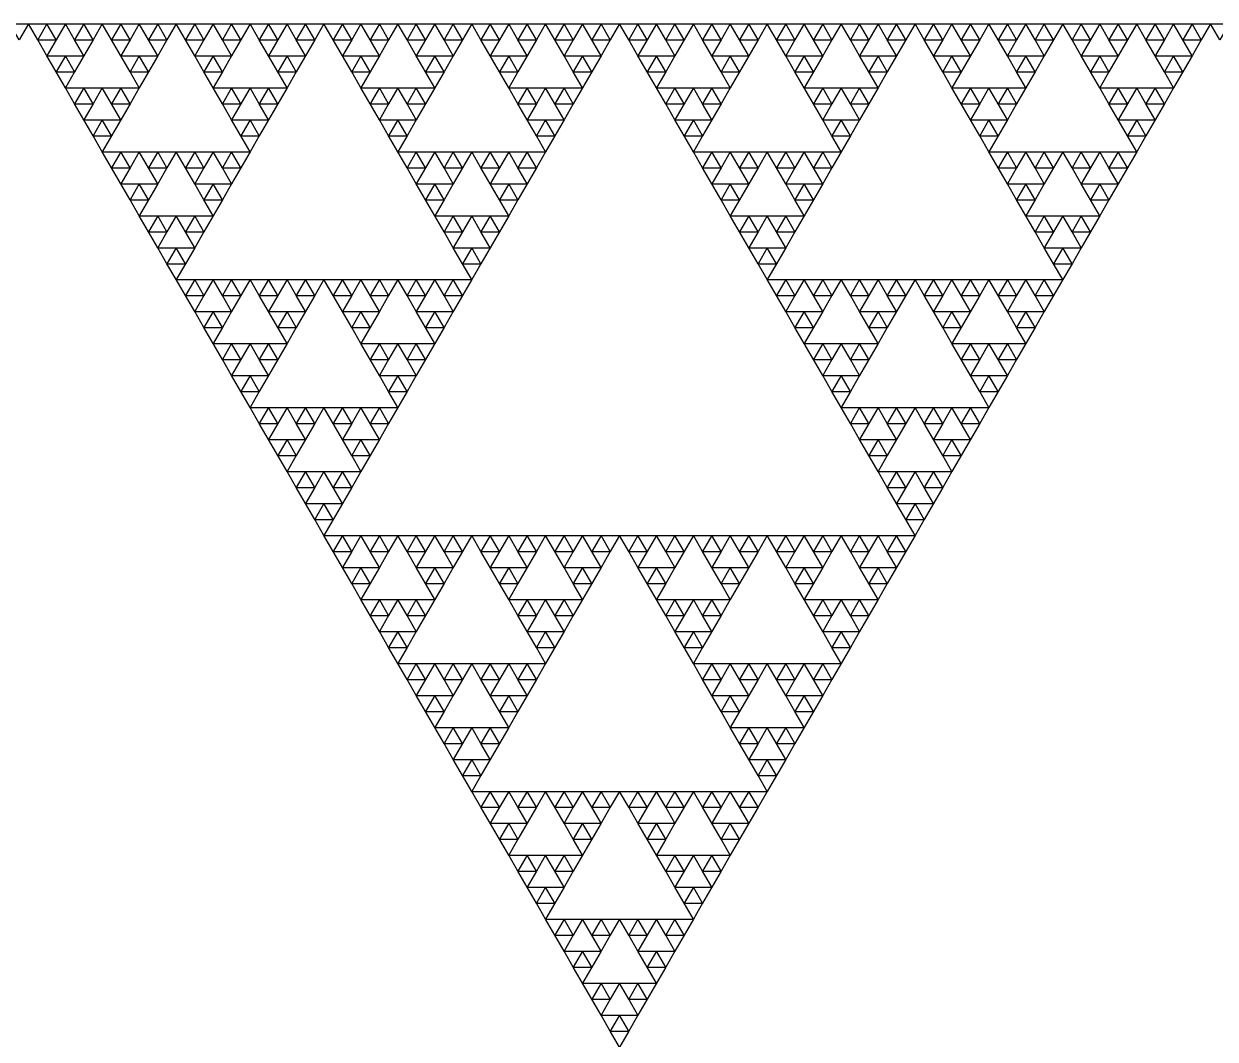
# Model space of a CAD drawing. Extents: x 0 to 1120, y 627 to 1597.
# Drawn here: x 559.5 to 699.2, y 994.3 to 1113.5 of the extents above; entities that cross this region are included whole.
import ezdxf

# ---------------------------------------------------------------- set-up
doc = ezdxf.new("R2010")
doc.units = 0
doc.layers.get('0').update_dxf_attribs({"linetype": 'CONTINUOUS'})

msp = doc.modelspace()

# ---------------------------------------------------------------- linework, layer by layer
at = {"color": 3}
for points in [[(557.833, 1113.526), (560, 1113.526), (558.916, 1111.649)], [(560, 1113.526), (562.167, 1113.526), (561.084, 1111.649)], [(562.167, 1113.526), (564.334, 1113.526), (563.251, 1111.649)], [(564.334, 1113.526), (566.502, 1113.526), (565.418, 1111.649)], [(566.502, 1113.526), (568.669, 1113.526), (567.585, 1111.649)], [(568.669, 1113.526), (570.836, 1113.526), (569.752, 1111.649)], [(570.836, 1113.526), (573.003, 1113.526), (571.92, 1111.649)], [(573.003, 1113.526), (575.17, 1113.526), (574.087, 1111.649)], [(575.17, 1113.526), (577.338, 1113.526), (576.254, 1111.649)], [(577.338, 1113.526), (579.505, 1113.526), (578.421, 1111.649)], [(579.505, 1113.526), (581.672, 1113.526), (580.588, 1111.649)], [(581.672, 1113.526), (583.839, 1113.526), (582.756, 1111.649)], [(583.839, 1113.526), (586.006, 1113.526), (584.923, 1111.649)], [(586.006, 1113.526), (588.174, 1113.526), (587.09, 1111.649)], [(588.174, 1113.526), (590.341, 1113.526), (589.257, 1111.649)], [(590.341, 1113.526), (592.508, 1113.526), (591.424, 1111.649)], [(592.508, 1113.526), (594.675, 1113.526), (593.592, 1111.649)], [(594.675, 1113.526), (596.842, 1113.526), (595.759, 1111.649)], [(596.842, 1113.526), (599.01, 1113.526), (597.926, 1111.649)], [(599.01, 1113.526), (601.177, 1113.526), (600.093, 1111.649)], [(601.177, 1113.526), (603.344, 1113.526), (602.26, 1111.649)], [(603.344, 1113.526), (605.511, 1113.526), (604.428, 1111.649)], [(605.511, 1113.526), (607.678, 1113.526), (606.595, 1111.649)], [(607.678, 1113.526), (609.846, 1113.526), (608.762, 1111.649)], [(609.846, 1113.526), (612.013, 1113.526), (610.929, 1111.649)], [(612.013, 1113.526), (614.18, 1113.526), (613.096, 1111.649)], [(614.18, 1113.526), (616.347, 1113.526), (615.264, 1111.649)], [(616.347, 1113.526), (618.514, 1113.526), (617.431, 1111.649)], [(618.514, 1113.526), (620.682, 1113.526), (619.598, 1111.649)], [(620.682, 1113.526), (622.849, 1113.526), (621.765, 1111.649)], [(622.849, 1113.526), (625.016, 1113.526), (623.932, 1111.649)], [(625.016, 1113.526), (627.183, 1113.526), (626.1, 1111.649)], [(627.183, 1113.526), (629.35, 1113.526), (628.267, 1111.649)], [(629.35, 1113.526), (631.518, 1113.526), (630.434, 1111.649)], [(631.518, 1113.526), (633.685, 1113.526), (632.601, 1111.649)], [(633.685, 1113.526), (635.852, 1113.526), (634.768, 1111.649)], [(635.852, 1113.526), (638.019, 1113.526), (636.936, 1111.649)], [(638.019, 1113.526), (640.186, 1113.526), (639.103, 1111.649)], [(640.186, 1113.526), (642.354, 1113.526), (641.27, 1111.649)], [(642.354, 1113.526), (644.521, 1113.526), (643.437, 1111.649)], [(644.521, 1113.526), (646.688, 1113.526), (645.604, 1111.649)], [(646.688, 1113.526), (648.855, 1113.526), (647.772, 1111.649)], [(648.855, 1113.526), (651.023, 1113.526), (649.939, 1111.649)], [(651.023, 1113.526), (653.19, 1113.526), (652.106, 1111.649)], [(653.19, 1113.526), (655.357, 1113.526), (654.273, 1111.649)], [(655.357, 1113.526), (657.524, 1113.526), (656.441, 1111.649)], [(657.524, 1113.526), (659.691, 1113.526), (658.608, 1111.649)], [(659.691, 1113.526), (661.859, 1113.526), (660.775, 1111.649)], [(661.859, 1113.526), (664.026, 1113.526), (662.942, 1111.649)], [(664.026, 1113.526), (666.193, 1113.526), (665.109, 1111.649)], [(666.193, 1113.526), (668.36, 1113.526), (667.277, 1111.649)], [(668.36, 1113.526), (670.527, 1113.526), (669.444, 1111.649)], [(670.527, 1113.526), (672.695, 1113.526), (671.611, 1111.649)], [(672.695, 1113.526), (674.862, 1113.526), (673.778, 1111.649)], [(674.862, 1113.526), (677.029, 1113.526), (675.945, 1111.649)], [(677.029, 1113.526), (679.196, 1113.526), (678.113, 1111.649)], [(679.196, 1113.526), (681.363, 1113.526), (680.28, 1111.649)], [(681.363, 1113.526), (683.531, 1113.526), (682.447, 1111.649)], [(683.531, 1113.526), (685.698, 1113.526), (684.614, 1111.649)], [(685.698, 1113.526), (687.865, 1113.526), (686.781, 1111.649)], [(687.865, 1113.526), (690.032, 1113.526), (688.949, 1111.649)], [(690.032, 1113.526), (692.199, 1113.526), (691.116, 1111.649)], [(692.199, 1113.526), (694.367, 1113.526), (693.283, 1111.649)], [(694.367, 1113.526), (696.534, 1113.526), (695.45, 1111.649)], [(696.534, 1113.526), (698.701, 1113.526), (697.617, 1111.649)], [(698.701, 1113.526), (700.868, 1113.526), (699.785, 1111.649)], [(561.084, 1111.649), (563.251, 1111.649), (562.167, 1109.772)], [(565.418, 1111.649), (567.585, 1111.649), (566.502, 1109.772)], [(569.752, 1111.649), (571.92, 1111.649), (570.836, 1109.772)], [(574.087, 1111.649), (576.254, 1111.649), (575.17, 1109.772)], [(578.421, 1111.649), (580.588, 1111.649), (579.505, 1109.772)], [(582.756, 1111.649), (584.923, 1111.649), (583.839, 1109.772)], [(587.09, 1111.649), (589.257, 1111.649), (588.174, 1109.772)], [(591.424, 1111.649), (593.592, 1111.649), (592.508, 1109.772)], [(595.759, 1111.649), (597.926, 1111.649), (596.842, 1109.772)], [(600.093, 1111.649), (602.26, 1111.649), (601.177, 1109.772)], [(604.428, 1111.649), (606.595, 1111.649), (605.511, 1109.772)], [(608.762, 1111.649), (610.929, 1111.649), (609.846, 1109.772)], [(613.096, 1111.649), (615.264, 1111.649), (614.18, 1109.772)], [(617.431, 1111.649), (619.598, 1111.649), (618.514, 1109.772)], [(621.765, 1111.649), (623.932, 1111.649), (622.849, 1109.772)], [(626.1, 1111.649), (628.267, 1111.649), (627.183, 1109.772)], [(630.434, 1111.649), (632.601, 1111.649), (631.518, 1109.772)], [(634.768, 1111.649), (636.936, 1111.649), (635.852, 1109.772)], [(639.103, 1111.649), (641.27, 1111.649), (640.186, 1109.772)], [(643.437, 1111.649), (645.604, 1111.649), (644.521, 1109.772)], [(647.772, 1111.649), (649.939, 1111.649), (648.855, 1109.772)], [(652.106, 1111.649), (654.273, 1111.649), (653.19, 1109.772)], [(656.441, 1111.649), (658.608, 1111.649), (657.524, 1109.772)], [(660.775, 1111.649), (662.942, 1111.649), (661.859, 1109.772)], [(665.109, 1111.649), (667.277, 1111.649), (666.193, 1109.772)], [(669.444, 1111.649), (671.611, 1111.649), (670.527, 1109.772)], [(673.778, 1111.649), (675.945, 1111.649), (674.862, 1109.772)], [(678.113, 1111.649), (680.28, 1111.649), (679.196, 1109.772)], [(682.447, 1111.649), (684.614, 1111.649), (683.531, 1109.772)], [(686.781, 1111.649), (688.949, 1111.649), (687.865, 1109.772)], [(691.116, 1111.649), (693.283, 1111.649), (692.199, 1109.772)], [(695.45, 1111.649), (697.617, 1111.649), (696.534, 1109.772)], [(562.167, 1109.772), (564.334, 1109.772), (563.251, 1107.895)], [(564.334, 1109.772), (566.502, 1109.772), (565.418, 1107.895)], [(570.836, 1109.772), (573.003, 1109.772), (571.92, 1107.895)], [(573.003, 1109.772), (575.17, 1109.772), (574.087, 1107.895)], [(579.505, 1109.772), (581.672, 1109.772), (580.588, 1107.895)], [(581.672, 1109.772), (583.839, 1109.772), (582.756, 1107.895)], [(588.174, 1109.772), (590.341, 1109.772), (589.257, 1107.895)], [(590.341, 1109.772), (592.508, 1109.772), (591.424, 1107.895)], [(596.842, 1109.772), (599.01, 1109.772), (597.926, 1107.895)], [(599.01, 1109.772), (601.177, 1109.772), (600.093, 1107.895)], [(605.511, 1109.772), (607.678, 1109.772), (606.595, 1107.895)], [(607.678, 1109.772), (609.846, 1109.772), (608.762, 1107.895)], [(614.18, 1109.772), (616.347, 1109.772), (615.264, 1107.895)], [(616.347, 1109.772), (618.514, 1109.772), (617.431, 1107.895)], [(622.849, 1109.772), (625.016, 1109.772), (623.932, 1107.895)], [(625.016, 1109.772), (627.183, 1109.772), (626.1, 1107.895)], [(631.518, 1109.772), (633.685, 1109.772), (632.601, 1107.895)], [(633.685, 1109.772), (635.852, 1109.772), (634.768, 1107.895)], [(640.186, 1109.772), (642.354, 1109.772), (641.27, 1107.895)], [(642.354, 1109.772), (644.521, 1109.772), (643.437, 1107.895)], [(648.855, 1109.772), (651.023, 1109.772), (649.939, 1107.895)], [(651.023, 1109.772), (653.19, 1109.772), (652.106, 1107.895)], [(657.524, 1109.772), (659.691, 1109.772), (658.608, 1107.895)], [(659.691, 1109.772), (661.859, 1109.772), (660.775, 1107.895)], [(666.193, 1109.772), (668.36, 1109.772), (667.277, 1107.895)], [(668.36, 1109.772), (670.527, 1109.772), (669.444, 1107.895)], [(674.862, 1109.772), (677.029, 1109.772), (675.945, 1107.895)], [(677.029, 1109.772), (679.196, 1109.772), (678.113, 1107.895)], [(683.531, 1109.772), (685.698, 1109.772), (684.614, 1107.895)], [(685.698, 1109.772), (687.865, 1109.772), (686.781, 1107.895)], [(692.199, 1109.772), (694.367, 1109.772), (693.283, 1107.895)], [(694.367, 1109.772), (696.534, 1109.772), (695.45, 1107.895)], [(563.251, 1107.895), (565.418, 1107.895), (564.334, 1106.018)], [(571.92, 1107.895), (574.087, 1107.895), (573.003, 1106.018)], [(580.588, 1107.895), (582.756, 1107.895), (581.672, 1106.018)], [(589.257, 1107.895), (591.424, 1107.895), (590.341, 1106.018)], [(597.926, 1107.895), (600.093, 1107.895), (599.01, 1106.018)], [(606.595, 1107.895), (608.762, 1107.895), (607.678, 1106.018)], [(615.264, 1107.895), (617.431, 1107.895), (616.347, 1106.018)], [(623.932, 1107.895), (626.1, 1107.895), (625.016, 1106.018)], [(632.601, 1107.895), (634.768, 1107.895), (633.685, 1106.018)], [(641.27, 1107.895), (643.437, 1107.895), (642.354, 1106.018)], [(649.939, 1107.895), (652.106, 1107.895), (651.023, 1106.018)], [(658.608, 1107.895), (660.775, 1107.895), (659.691, 1106.018)], [(667.277, 1107.895), (669.444, 1107.895), (668.36, 1106.018)], [(675.945, 1107.895), (678.113, 1107.895), (677.029, 1106.018)], [(684.614, 1107.895), (686.781, 1107.895), (685.698, 1106.018)], [(693.283, 1107.895), (695.45, 1107.895), (694.367, 1106.018)], [(564.334, 1106.018), (566.502, 1106.018), (565.418, 1104.142)], [(566.502, 1106.018), (568.669, 1106.018), (567.585, 1104.142)], [(568.669, 1106.018), (570.836, 1106.018), (569.752, 1104.142)], [(570.836, 1106.018), (573.003, 1106.018), (571.92, 1104.142)], [(581.672, 1106.018), (583.839, 1106.018), (582.756, 1104.142)], [(583.839, 1106.018), (586.006, 1106.018), (584.923, 1104.142)], [(586.006, 1106.018), (588.174, 1106.018), (587.09, 1104.142)], [(588.174, 1106.018), (590.341, 1106.018), (589.257, 1104.142)], [(599.01, 1106.018), (601.177, 1106.018), (600.093, 1104.142)], [(601.177, 1106.018), (603.344, 1106.018), (602.26, 1104.142)], [(603.344, 1106.018), (605.511, 1106.018), (604.428, 1104.142)], [(605.511, 1106.018), (607.678, 1106.018), (606.595, 1104.142)], [(616.347, 1106.018), (618.514, 1106.018), (617.431, 1104.142)], [(618.514, 1106.018), (620.682, 1106.018), (619.598, 1104.142)], [(620.682, 1106.018), (622.849, 1106.018), (621.765, 1104.142)], [(622.849, 1106.018), (625.016, 1106.018), (623.932, 1104.142)], [(633.685, 1106.018), (635.852, 1106.018), (634.768, 1104.142)], [(635.852, 1106.018), (638.019, 1106.018), (636.936, 1104.142)], [(638.019, 1106.018), (640.186, 1106.018), (639.103, 1104.142)], [(640.186, 1106.018), (642.354, 1106.018), (641.27, 1104.142)], [(651.023, 1106.018), (653.19, 1106.018), (652.106, 1104.142)], [(653.19, 1106.018), (655.357, 1106.018), (654.273, 1104.142)], [(655.357, 1106.018), (657.524, 1106.018), (656.441, 1104.142)], [(657.524, 1106.018), (659.691, 1106.018), (658.608, 1104.142)], [(668.36, 1106.018), (670.527, 1106.018), (669.444, 1104.142)], [(670.527, 1106.018), (672.695, 1106.018), (671.611, 1104.142)], [(672.695, 1106.018), (674.862, 1106.018), (673.778, 1104.142)], [(674.862, 1106.018), (677.029, 1106.018), (675.945, 1104.142)], [(685.698, 1106.018), (687.865, 1106.018), (686.781, 1104.142)], [(687.865, 1106.018), (690.032, 1106.018), (688.949, 1104.142)], [(690.032, 1106.018), (692.199, 1106.018), (691.116, 1104.142)], [(692.199, 1106.018), (694.367, 1106.018), (693.283, 1104.142)], [(565.418, 1104.142), (567.585, 1104.142), (566.502, 1102.265)], [(569.752, 1104.142), (571.92, 1104.142), (570.836, 1102.265)], [(582.756, 1104.142), (584.923, 1104.142), (583.839, 1102.265)], [(587.09, 1104.142), (589.257, 1104.142), (588.174, 1102.265)], [(600.093, 1104.142), (602.26, 1104.142), (601.177, 1102.265)], [(604.428, 1104.142), (606.595, 1104.142), (605.511, 1102.265)], [(617.431, 1104.142), (619.598, 1104.142), (618.514, 1102.265)], [(621.765, 1104.142), (623.932, 1104.142), (622.849, 1102.265)], [(634.768, 1104.142), (636.936, 1104.142), (635.852, 1102.265)], [(639.103, 1104.142), (641.27, 1104.142), (640.186, 1102.265)], [(652.106, 1104.142), (654.273, 1104.142), (653.19, 1102.265)], [(656.441, 1104.142), (658.608, 1104.142), (657.524, 1102.265)], [(669.444, 1104.142), (671.611, 1104.142), (670.527, 1102.265)], [(673.778, 1104.142), (675.945, 1104.142), (674.862, 1102.265)], [(686.781, 1104.142), (688.949, 1104.142), (687.865, 1102.265)], [(691.116, 1104.142), (693.283, 1104.142), (692.199, 1102.265)], [(566.502, 1102.265), (568.669, 1102.265), (567.585, 1100.388)], [(568.669, 1102.265), (570.836, 1102.265), (569.752, 1100.388)], [(583.839, 1102.265), (586.006, 1102.265), (584.923, 1100.388)], [(586.006, 1102.265), (588.174, 1102.265), (587.09, 1100.388)], [(601.177, 1102.265), (603.344, 1102.265), (602.26, 1100.388)], [(603.344, 1102.265), (605.511, 1102.265), (604.428, 1100.388)], [(618.514, 1102.265), (620.682, 1102.265), (619.598, 1100.388)], [(620.682, 1102.265), (622.849, 1102.265), (621.765, 1100.388)], [(635.852, 1102.265), (638.019, 1102.265), (636.936, 1100.388)], [(638.019, 1102.265), (640.186, 1102.265), (639.103, 1100.388)], [(653.19, 1102.265), (655.357, 1102.265), (654.273, 1100.388)], [(655.357, 1102.265), (657.524, 1102.265), (656.441, 1100.388)], [(670.527, 1102.265), (672.695, 1102.265), (671.611, 1100.388)], [(672.695, 1102.265), (674.862, 1102.265), (673.778, 1100.388)], [(687.865, 1102.265), (690.032, 1102.265), (688.949, 1100.388)], [(690.032, 1102.265), (692.199, 1102.265), (691.116, 1100.388)], [(567.585, 1100.388), (569.752, 1100.388), (568.669, 1098.511)], [(584.923, 1100.388), (587.09, 1100.388), (586.006, 1098.511)], [(602.26, 1100.388), (604.428, 1100.388), (603.344, 1098.511)], [(619.598, 1100.388), (621.765, 1100.388), (620.682, 1098.511)], [(636.936, 1100.388), (639.103, 1100.388), (638.019, 1098.511)], [(654.273, 1100.388), (656.441, 1100.388), (655.357, 1098.511)], [(671.611, 1100.388), (673.778, 1100.388), (672.695, 1098.511)], [(688.949, 1100.388), (691.116, 1100.388), (690.032, 1098.511)], [(568.669, 1098.511), (570.836, 1098.511), (569.752, 1096.634)], [(570.836, 1098.511), (573.003, 1098.511), (571.92, 1096.634)], [(573.003, 1098.511), (575.17, 1098.511), (574.087, 1096.634)], [(575.17, 1098.511), (577.338, 1098.511), (576.254, 1096.634)], [(577.338, 1098.511), (579.505, 1098.511), (578.421, 1096.634)], [(579.505, 1098.511), (581.672, 1098.511), (580.588, 1096.634)], [(581.672, 1098.511), (583.839, 1098.511), (582.756, 1096.634)], [(583.839, 1098.511), (586.006, 1098.511), (584.923, 1096.634)], [(603.344, 1098.511), (605.511, 1098.511), (604.428, 1096.634)], [(605.511, 1098.511), (607.678, 1098.511), (606.595, 1096.634)], [(607.678, 1098.511), (609.846, 1098.511), (608.762, 1096.634)], [(609.846, 1098.511), (612.013, 1098.511), (610.929, 1096.634)], [(612.013, 1098.511), (614.18, 1098.511), (613.096, 1096.634)], [(614.18, 1098.511), (616.347, 1098.511), (615.264, 1096.634)], [(616.347, 1098.511), (618.514, 1098.511), (617.431, 1096.634)], [(618.514, 1098.511), (620.682, 1098.511), (619.598, 1096.634)], [(638.019, 1098.511), (640.186, 1098.511), (639.103, 1096.634)], [(640.186, 1098.511), (642.354, 1098.511), (641.27, 1096.634)], [(642.354, 1098.511), (644.521, 1098.511), (643.437, 1096.634)], [(644.521, 1098.511), (646.688, 1098.511), (645.604, 1096.634)], [(646.688, 1098.511), (648.855, 1098.511), (647.772, 1096.634)], [(648.855, 1098.511), (651.023, 1098.511), (649.939, 1096.634)], [(651.023, 1098.511), (653.19, 1098.511), (652.106, 1096.634)], [(653.19, 1098.511), (655.357, 1098.511), (654.273, 1096.634)], [(672.695, 1098.511), (674.862, 1098.511), (673.778, 1096.634)], [(674.862, 1098.511), (677.029, 1098.511), (675.945, 1096.634)], [(677.029, 1098.511), (679.196, 1098.511), (678.113, 1096.634)], [(679.196, 1098.511), (681.363, 1098.511), (680.28, 1096.634)], [(681.363, 1098.511), (683.531, 1098.511), (682.447, 1096.634)], [(683.531, 1098.511), (685.698, 1098.511), (684.614, 1096.634)], [(685.698, 1098.511), (687.865, 1098.511), (686.781, 1096.634)], [(687.865, 1098.511), (690.032, 1098.511), (688.949, 1096.634)], [(569.752, 1096.634), (571.92, 1096.634), (570.836, 1094.757)], [(574.087, 1096.634), (576.254, 1096.634), (575.17, 1094.757)], [(578.421, 1096.634), (580.588, 1096.634), (579.505, 1094.757)], [(582.756, 1096.634), (584.923, 1096.634), (583.839, 1094.757)], [(604.428, 1096.634), (606.595, 1096.634), (605.511, 1094.757)], [(608.762, 1096.634), (610.929, 1096.634), (609.846, 1094.757)], [(613.096, 1096.634), (615.264, 1096.634), (614.18, 1094.757)], [(617.431, 1096.634), (619.598, 1096.634), (618.514, 1094.757)], [(639.103, 1096.634), (641.27, 1096.634), (640.186, 1094.757)], [(643.437, 1096.634), (645.604, 1096.634), (644.521, 1094.757)], [(647.772, 1096.634), (649.939, 1096.634), (648.855, 1094.757)], [(652.106, 1096.634), (654.273, 1096.634), (653.19, 1094.757)], [(673.778, 1096.634), (675.945, 1096.634), (674.862, 1094.757)], [(678.113, 1096.634), (680.28, 1096.634), (679.196, 1094.757)], [(682.447, 1096.634), (684.614, 1096.634), (683.531, 1094.757)], [(686.781, 1096.634), (688.949, 1096.634), (687.865, 1094.757)], [(570.836, 1094.757), (573.003, 1094.757), (571.92, 1092.88)], [(573.003, 1094.757), (575.17, 1094.757), (574.087, 1092.88)], [(579.505, 1094.757), (581.672, 1094.757), (580.588, 1092.88)], [(581.672, 1094.757), (583.839, 1094.757), (582.756, 1092.88)], [(605.511, 1094.757), (607.678, 1094.757), (606.595, 1092.88)], [(607.678, 1094.757), (609.846, 1094.757), (608.762, 1092.88)], [(614.18, 1094.757), (616.347, 1094.757), (615.264, 1092.88)], [(616.347, 1094.757), (618.514, 1094.757), (617.431, 1092.88)], [(640.186, 1094.757), (642.354, 1094.757), (641.27, 1092.88)], [(642.354, 1094.757), (644.521, 1094.757), (643.437, 1092.88)], [(648.855, 1094.757), (651.023, 1094.757), (649.939, 1092.88)], [(651.023, 1094.757), (653.19, 1094.757), (652.106, 1092.88)], [(674.862, 1094.757), (677.029, 1094.757), (675.945, 1092.88)], [(677.029, 1094.757), (679.196, 1094.757), (678.113, 1092.88)], [(683.531, 1094.757), (685.698, 1094.757), (684.614, 1092.88)], [(685.698, 1094.757), (687.865, 1094.757), (686.781, 1092.88)], [(571.92, 1092.88), (574.087, 1092.88), (573.003, 1091.004)], [(580.588, 1092.88), (582.756, 1092.88), (581.672, 1091.004)], [(606.595, 1092.88), (608.762, 1092.88), (607.678, 1091.004)], [(615.264, 1092.88), (617.431, 1092.88), (616.347, 1091.004)], [(641.27, 1092.88), (643.437, 1092.88), (642.354, 1091.004)], [(649.939, 1092.88), (652.106, 1092.88), (651.023, 1091.004)], [(675.945, 1092.88), (678.113, 1092.88), (677.029, 1091.004)], [(684.614, 1092.88), (686.781, 1092.88), (685.698, 1091.004)], [(573.003, 1091.004), (575.17, 1091.004), (574.087, 1089.127)], [(575.17, 1091.004), (577.338, 1091.004), (576.254, 1089.127)], [(577.338, 1091.004), (579.505, 1091.004), (578.421, 1089.127)], [(579.505, 1091.004), (581.672, 1091.004), (580.588, 1089.127)], [(607.678, 1091.004), (609.846, 1091.004), (608.762, 1089.127)], [(609.846, 1091.004), (612.013, 1091.004), (610.929, 1089.127)], [(612.013, 1091.004), (614.18, 1091.004), (613.096, 1089.127)], [(614.18, 1091.004), (616.347, 1091.004), (615.264, 1089.127)], [(642.354, 1091.004), (644.521, 1091.004), (643.437, 1089.127)], [(644.521, 1091.004), (646.688, 1091.004), (645.604, 1089.127)], [(646.688, 1091.004), (648.855, 1091.004), (647.772, 1089.127)], [(648.855, 1091.004), (651.023, 1091.004), (649.939, 1089.127)], [(677.029, 1091.004), (679.196, 1091.004), (678.113, 1089.127)], [(679.196, 1091.004), (681.363, 1091.004), (680.28, 1089.127)], [(681.363, 1091.004), (683.531, 1091.004), (682.447, 1089.127)], [(683.531, 1091.004), (685.698, 1091.004), (684.614, 1089.127)], [(574.087, 1089.127), (576.254, 1089.127), (575.17, 1087.25)], [(578.421, 1089.127), (580.588, 1089.127), (579.505, 1087.25)], [(608.762, 1089.127), (610.929, 1089.127), (609.846, 1087.25)], [(613.096, 1089.127), (615.264, 1089.127), (614.18, 1087.25)], [(643.437, 1089.127), (645.604, 1089.127), (644.521, 1087.25)], [(647.772, 1089.127), (649.939, 1089.127), (648.855, 1087.25)], [(678.113, 1089.127), (680.28, 1089.127), (679.196, 1087.25)], [(682.447, 1089.127), (684.614, 1089.127), (683.531, 1087.25)], [(575.17, 1087.25), (577.338, 1087.25), (576.254, 1085.373)], [(577.338, 1087.25), (579.505, 1087.25), (578.421, 1085.373)], [(609.846, 1087.25), (612.013, 1087.25), (610.929, 1085.373)], [(612.013, 1087.25), (614.18, 1087.25), (613.096, 1085.373)], [(644.521, 1087.25), (646.688, 1087.25), (645.604, 1085.373)], [(646.688, 1087.25), (648.855, 1087.25), (647.772, 1085.373)], [(679.196, 1087.25), (681.363, 1087.25), (680.28, 1085.373)], [(681.363, 1087.25), (683.531, 1087.25), (682.447, 1085.373)], [(576.254, 1085.373), (578.421, 1085.373), (577.338, 1083.496)], [(610.929, 1085.373), (613.096, 1085.373), (612.013, 1083.496)], [(645.604, 1085.373), (647.772, 1085.373), (646.688, 1083.496)], [(680.28, 1085.373), (682.447, 1085.373), (681.363, 1083.496)], [(577.338, 1083.496), (579.505, 1083.496), (578.421, 1081.619)], [(579.505, 1083.496), (581.672, 1083.496), (580.588, 1081.619)], [(581.672, 1083.496), (583.839, 1083.496), (582.756, 1081.619)], [(583.839, 1083.496), (586.006, 1083.496), (584.923, 1081.619)], [(586.006, 1083.496), (588.174, 1083.496), (587.09, 1081.619)], [(588.174, 1083.496), (590.341, 1083.496), (589.257, 1081.619)], [(590.341, 1083.496), (592.508, 1083.496), (591.424, 1081.619)], [(592.508, 1083.496), (594.675, 1083.496), (593.592, 1081.619)], [(594.675, 1083.496), (596.842, 1083.496), (595.759, 1081.619)], [(596.842, 1083.496), (599.01, 1083.496), (597.926, 1081.619)], [(599.01, 1083.496), (601.177, 1083.496), (600.093, 1081.619)], [(601.177, 1083.496), (603.344, 1083.496), (602.26, 1081.619)], [(603.344, 1083.496), (605.511, 1083.496), (604.428, 1081.619)], [(605.511, 1083.496), (607.678, 1083.496), (606.595, 1081.619)], [(607.678, 1083.496), (609.846, 1083.496), (608.762, 1081.619)], [(609.846, 1083.496), (612.013, 1083.496), (610.929, 1081.619)], [(646.688, 1083.496), (648.855, 1083.496), (647.772, 1081.619)], [(648.855, 1083.496), (651.023, 1083.496), (649.939, 1081.619)], [(651.023, 1083.496), (653.19, 1083.496), (652.106, 1081.619)], [(653.19, 1083.496), (655.357, 1083.496), (654.273, 1081.619)], [(655.357, 1083.496), (657.524, 1083.496), (656.441, 1081.619)], [(657.524, 1083.496), (659.691, 1083.496), (658.608, 1081.619)], [(659.691, 1083.496), (661.859, 1083.496), (660.775, 1081.619)], [(661.859, 1083.496), (664.026, 1083.496), (662.942, 1081.619)], [(664.026, 1083.496), (666.193, 1083.496), (665.109, 1081.619)], [(666.193, 1083.496), (668.36, 1083.496), (667.277, 1081.619)], [(668.36, 1083.496), (670.527, 1083.496), (669.444, 1081.619)], [(670.527, 1083.496), (672.695, 1083.496), (671.611, 1081.619)], [(672.695, 1083.496), (674.862, 1083.496), (673.778, 1081.619)], [(674.862, 1083.496), (677.029, 1083.496), (675.945, 1081.619)], [(677.029, 1083.496), (679.196, 1083.496), (678.113, 1081.619)], [(679.196, 1083.496), (681.363, 1083.496), (680.28, 1081.619)], [(578.421, 1081.619), (580.588, 1081.619), (579.505, 1079.742)], [(582.756, 1081.619), (584.923, 1081.619), (583.839, 1079.742)], [(587.09, 1081.619), (589.257, 1081.619), (588.174, 1079.742)], [(591.424, 1081.619), (593.592, 1081.619), (592.508, 1079.742)], [(595.759, 1081.619), (597.926, 1081.619), (596.842, 1079.742)], [(600.093, 1081.619), (602.26, 1081.619), (601.177, 1079.742)], [(604.428, 1081.619), (606.595, 1081.619), (605.511, 1079.742)], [(608.762, 1081.619), (610.929, 1081.619), (609.846, 1079.742)], [(647.772, 1081.619), (649.939, 1081.619), (648.855, 1079.742)], [(652.106, 1081.619), (654.273, 1081.619), (653.19, 1079.742)], [(656.441, 1081.619), (658.608, 1081.619), (657.524, 1079.742)], [(660.775, 1081.619), (662.942, 1081.619), (661.859, 1079.742)], [(665.109, 1081.619), (667.277, 1081.619), (666.193, 1079.742)], [(669.444, 1081.619), (671.611, 1081.619), (670.527, 1079.742)], [(673.778, 1081.619), (675.945, 1081.619), (674.862, 1079.742)], [(678.113, 1081.619), (680.28, 1081.619), (679.196, 1079.742)], [(579.505, 1079.742), (581.672, 1079.742), (580.588, 1077.866)], [(581.672, 1079.742), (583.839, 1079.742), (582.756, 1077.866)], [(588.174, 1079.742), (590.341, 1079.742), (589.257, 1077.866)], [(590.341, 1079.742), (592.508, 1079.742), (591.424, 1077.866)], [(596.842, 1079.742), (599.01, 1079.742), (597.926, 1077.866)], [(599.01, 1079.742), (601.177, 1079.742), (600.093, 1077.866)], [(605.511, 1079.742), (607.678, 1079.742), (606.595, 1077.866)], [(607.678, 1079.742), (609.846, 1079.742), (608.762, 1077.866)], [(648.855, 1079.742), (651.023, 1079.742), (649.939, 1077.866)], [(651.023, 1079.742), (653.19, 1079.742), (652.106, 1077.866)], [(657.524, 1079.742), (659.691, 1079.742), (658.608, 1077.866)], [(659.691, 1079.742), (661.859, 1079.742), (660.775, 1077.866)], [(666.193, 1079.742), (668.36, 1079.742), (667.277, 1077.866)], [(668.36, 1079.742), (670.527, 1079.742), (669.444, 1077.866)], [(674.862, 1079.742), (677.029, 1079.742), (675.945, 1077.866)], [(677.029, 1079.742), (679.196, 1079.742), (678.113, 1077.866)], [(580.588, 1077.866), (582.756, 1077.866), (581.672, 1075.989)], [(589.257, 1077.866), (591.424, 1077.866), (590.341, 1075.989)], [(597.926, 1077.866), (600.093, 1077.866), (599.01, 1075.989)], [(606.595, 1077.866), (608.762, 1077.866), (607.678, 1075.989)], [(649.939, 1077.866), (652.106, 1077.866), (651.023, 1075.989)], [(658.608, 1077.866), (660.775, 1077.866), (659.691, 1075.989)], [(667.277, 1077.866), (669.444, 1077.866), (668.36, 1075.989)], [(675.945, 1077.866), (678.113, 1077.866), (677.029, 1075.989)], [(581.672, 1075.989), (583.839, 1075.989), (582.756, 1074.112)], [(583.839, 1075.989), (586.006, 1075.989), (584.923, 1074.112)], [(586.006, 1075.989), (588.174, 1075.989), (587.09, 1074.112)], [(588.174, 1075.989), (590.341, 1075.989), (589.257, 1074.112)], [(599.01, 1075.989), (601.177, 1075.989), (600.093, 1074.112)], [(601.177, 1075.989), (603.344, 1075.989), (602.26, 1074.112)], [(603.344, 1075.989), (605.511, 1075.989), (604.428, 1074.112)], [(605.511, 1075.989), (607.678, 1075.989), (606.595, 1074.112)], [(651.023, 1075.989), (653.19, 1075.989), (652.106, 1074.112)], [(653.19, 1075.989), (655.357, 1075.989), (654.273, 1074.112)], [(655.357, 1075.989), (657.524, 1075.989), (656.441, 1074.112)], [(657.524, 1075.989), (659.691, 1075.989), (658.608, 1074.112)], [(668.36, 1075.989), (670.527, 1075.989), (669.444, 1074.112)], [(670.527, 1075.989), (672.695, 1075.989), (671.611, 1074.112)], [(672.695, 1075.989), (674.862, 1075.989), (673.778, 1074.112)], [(674.862, 1075.989), (677.029, 1075.989), (675.945, 1074.112)], [(582.756, 1074.112), (584.923, 1074.112), (583.839, 1072.235)], [(587.09, 1074.112), (589.257, 1074.112), (588.174, 1072.235)], [(600.093, 1074.112), (602.26, 1074.112), (601.177, 1072.235)], [(604.428, 1074.112), (606.595, 1074.112), (605.511, 1072.235)], [(652.106, 1074.112), (654.273, 1074.112), (653.19, 1072.235)], [(656.441, 1074.112), (658.608, 1074.112), (657.524, 1072.235)], [(669.444, 1074.112), (671.611, 1074.112), (670.527, 1072.235)], [(673.778, 1074.112), (675.945, 1074.112), (674.862, 1072.235)], [(583.839, 1072.235), (586.006, 1072.235), (584.923, 1070.358)], [(586.006, 1072.235), (588.174, 1072.235), (587.09, 1070.358)], [(601.177, 1072.235), (603.344, 1072.235), (602.26, 1070.358)], [(603.344, 1072.235), (605.511, 1072.235), (604.428, 1070.358)], [(653.19, 1072.235), (655.357, 1072.235), (654.273, 1070.358)], [(655.357, 1072.235), (657.524, 1072.235), (656.441, 1070.358)], [(670.527, 1072.235), (672.695, 1072.235), (671.611, 1070.358)], [(672.695, 1072.235), (674.862, 1072.235), (673.778, 1070.358)], [(584.923, 1070.358), (587.09, 1070.358), (586.006, 1068.481)], [(602.26, 1070.358), (604.428, 1070.358), (603.344, 1068.481)], [(654.273, 1070.358), (656.441, 1070.358), (655.357, 1068.481)], [(671.611, 1070.358), (673.778, 1070.358), (672.695, 1068.481)], [(586.006, 1068.481), (588.174, 1068.481), (587.09, 1066.604)], [(588.174, 1068.481), (590.341, 1068.481), (589.257, 1066.604)], [(590.341, 1068.481), (592.508, 1068.481), (591.424, 1066.604)], [(592.508, 1068.481), (594.675, 1068.481), (593.592, 1066.604)], [(594.675, 1068.481), (596.842, 1068.481), (595.759, 1066.604)], [(596.842, 1068.481), (599.01, 1068.481), (597.926, 1066.604)], [(599.01, 1068.481), (601.177, 1068.481), (600.093, 1066.604)], [(601.177, 1068.481), (603.344, 1068.481), (602.26, 1066.604)], [(655.357, 1068.481), (657.524, 1068.481), (656.441, 1066.604)], [(657.524, 1068.481), (659.691, 1068.481), (658.608, 1066.604)], [(659.691, 1068.481), (661.859, 1068.481), (660.775, 1066.604)], [(661.859, 1068.481), (664.026, 1068.481), (662.942, 1066.604)], [(664.026, 1068.481), (666.193, 1068.481), (665.109, 1066.604)], [(666.193, 1068.481), (668.36, 1068.481), (667.277, 1066.604)], [(668.36, 1068.481), (670.527, 1068.481), (669.444, 1066.604)], [(670.527, 1068.481), (672.695, 1068.481), (671.611, 1066.604)], [(587.09, 1066.604), (589.257, 1066.604), (588.174, 1064.728)], [(591.424, 1066.604), (593.592, 1066.604), (592.508, 1064.728)], [(595.759, 1066.604), (597.926, 1066.604), (596.842, 1064.728)], [(600.093, 1066.604), (602.26, 1066.604), (601.177, 1064.728)], [(656.441, 1066.604), (658.608, 1066.604), (657.524, 1064.728)], [(660.775, 1066.604), (662.942, 1066.604), (661.859, 1064.728)], [(665.109, 1066.604), (667.277, 1066.604), (666.193, 1064.728)], [(669.444, 1066.604), (671.611, 1066.604), (670.527, 1064.728)], [(588.174, 1064.728), (590.341, 1064.728), (589.257, 1062.851)], [(590.341, 1064.728), (592.508, 1064.728), (591.424, 1062.851)], [(596.842, 1064.728), (599.01, 1064.728), (597.926, 1062.851)], [(599.01, 1064.728), (601.177, 1064.728), (600.093, 1062.851)], [(657.524, 1064.728), (659.691, 1064.728), (658.608, 1062.851)], [(659.691, 1064.728), (661.859, 1064.728), (660.775, 1062.851)], [(666.193, 1064.728), (668.36, 1064.728), (667.277, 1062.851)], [(668.36, 1064.728), (670.527, 1064.728), (669.444, 1062.851)], [(589.257, 1062.851), (591.424, 1062.851), (590.341, 1060.974)], [(597.926, 1062.851), (600.093, 1062.851), (599.01, 1060.974)], [(658.608, 1062.851), (660.775, 1062.851), (659.691, 1060.974)], [(667.277, 1062.851), (669.444, 1062.851), (668.36, 1060.974)], [(590.341, 1060.974), (592.508, 1060.974), (591.424, 1059.097)], [(592.508, 1060.974), (594.675, 1060.974), (593.592, 1059.097)], [(594.675, 1060.974), (596.842, 1060.974), (595.759, 1059.097)], [(596.842, 1060.974), (599.01, 1060.974), (597.926, 1059.097)], [(659.691, 1060.974), (661.859, 1060.974), (660.775, 1059.097)], [(661.859, 1060.974), (664.026, 1060.974), (662.942, 1059.097)], [(664.026, 1060.974), (666.193, 1060.974), (665.109, 1059.097)], [(666.193, 1060.974), (668.36, 1060.974), (667.277, 1059.097)], [(591.424, 1059.097), (593.592, 1059.097), (592.508, 1057.22)], [(595.759, 1059.097), (597.926, 1059.097), (596.842, 1057.22)], [(660.775, 1059.097), (662.942, 1059.097), (661.859, 1057.22)], [(665.109, 1059.097), (667.277, 1059.097), (666.193, 1057.22)], [(592.508, 1057.22), (594.675, 1057.22), (593.592, 1055.343)], [(594.675, 1057.22), (596.842, 1057.22), (595.759, 1055.343)], [(661.859, 1057.22), (664.026, 1057.22), (662.942, 1055.343)], [(664.026, 1057.22), (666.193, 1057.22), (665.109, 1055.343)], [(593.592, 1055.343), (595.759, 1055.343), (594.675, 1053.466)], [(662.942, 1055.343), (665.109, 1055.343), (664.026, 1053.466)], [(594.675, 1053.466), (596.842, 1053.466), (595.759, 1051.59)], [(596.842, 1053.466), (599.01, 1053.466), (597.926, 1051.59)], [(599.01, 1053.466), (601.177, 1053.466), (600.093, 1051.59)], [(601.177, 1053.466), (603.344, 1053.466), (602.26, 1051.59)], [(603.344, 1053.466), (605.511, 1053.466), (604.428, 1051.59)], [(605.511, 1053.466), (607.678, 1053.466), (606.595, 1051.59)], [(607.678, 1053.466), (609.846, 1053.466), (608.762, 1051.59)], [(609.846, 1053.466), (612.013, 1053.466), (610.929, 1051.59)], [(612.013, 1053.466), (614.18, 1053.466), (613.096, 1051.59)], [(614.18, 1053.466), (616.347, 1053.466), (615.264, 1051.59)], [(616.347, 1053.466), (618.514, 1053.466), (617.431, 1051.59)], [(618.514, 1053.466), (620.682, 1053.466), (619.598, 1051.59)], [(620.682, 1053.466), (622.849, 1053.466), (621.765, 1051.59)], [(622.849, 1053.466), (625.016, 1053.466), (623.932, 1051.59)], [(625.016, 1053.466), (627.183, 1053.466), (626.1, 1051.59)], [(627.183, 1053.466), (629.35, 1053.466), (628.267, 1051.59)], [(629.35, 1053.466), (631.518, 1053.466), (630.434, 1051.59)], [(631.518, 1053.466), (633.685, 1053.466), (632.601, 1051.59)], [(633.685, 1053.466), (635.852, 1053.466), (634.768, 1051.59)], [(635.852, 1053.466), (638.019, 1053.466), (636.936, 1051.59)], [(638.019, 1053.466), (640.186, 1053.466), (639.103, 1051.59)], [(640.186, 1053.466), (642.354, 1053.466), (641.27, 1051.59)], [(642.354, 1053.466), (644.521, 1053.466), (643.437, 1051.59)], [(644.521, 1053.466), (646.688, 1053.466), (645.604, 1051.59)], [(646.688, 1053.466), (648.855, 1053.466), (647.772, 1051.59)], [(648.855, 1053.466), (651.023, 1053.466), (649.939, 1051.59)], [(651.023, 1053.466), (653.19, 1053.466), (652.106, 1051.59)], [(653.19, 1053.466), (655.357, 1053.466), (654.273, 1051.59)], [(655.357, 1053.466), (657.524, 1053.466), (656.441, 1051.59)], [(657.524, 1053.466), (659.691, 1053.466), (658.608, 1051.59)], [(659.691, 1053.466), (661.859, 1053.466), (660.775, 1051.59)], [(661.859, 1053.466), (664.026, 1053.466), (662.942, 1051.59)], [(595.759, 1051.59), (597.926, 1051.59), (596.842, 1049.713)], [(600.093, 1051.59), (602.26, 1051.59), (601.177, 1049.713)], [(604.428, 1051.59), (606.595, 1051.59), (605.511, 1049.713)], [(608.762, 1051.59), (610.929, 1051.59), (609.846, 1049.713)], [(613.096, 1051.59), (615.264, 1051.59), (614.18, 1049.713)], [(617.431, 1051.59), (619.598, 1051.59), (618.514, 1049.713)], [(621.765, 1051.59), (623.932, 1051.59), (622.849, 1049.713)], [(626.1, 1051.59), (628.267, 1051.59), (627.183, 1049.713)], [(630.434, 1051.59), (632.601, 1051.59), (631.518, 1049.713)], [(634.768, 1051.59), (636.936, 1051.59), (635.852, 1049.713)], [(639.103, 1051.59), (641.27, 1051.59), (640.186, 1049.713)], [(643.437, 1051.59), (645.604, 1051.59), (644.521, 1049.713)], [(647.772, 1051.59), (649.939, 1051.59), (648.855, 1049.713)], [(652.106, 1051.59), (654.273, 1051.59), (653.19, 1049.713)], [(656.441, 1051.59), (658.608, 1051.59), (657.524, 1049.713)], [(660.775, 1051.59), (662.942, 1051.59), (661.859, 1049.713)], [(596.842, 1049.713), (599.01, 1049.713), (597.926, 1047.836)], [(599.01, 1049.713), (601.177, 1049.713), (600.093, 1047.836)], [(605.511, 1049.713), (607.678, 1049.713), (606.595, 1047.836)], [(607.678, 1049.713), (609.846, 1049.713), (608.762, 1047.836)], [(614.18, 1049.713), (616.347, 1049.713), (615.264, 1047.836)], [(616.347, 1049.713), (618.514, 1049.713), (617.431, 1047.836)], [(622.849, 1049.713), (625.016, 1049.713), (623.932, 1047.836)], [(625.016, 1049.713), (627.183, 1049.713), (626.1, 1047.836)], [(631.518, 1049.713), (633.685, 1049.713), (632.601, 1047.836)], [(633.685, 1049.713), (635.852, 1049.713), (634.768, 1047.836)], [(640.186, 1049.713), (642.354, 1049.713), (641.27, 1047.836)], [(642.354, 1049.713), (644.521, 1049.713), (643.437, 1047.836)], [(648.855, 1049.713), (651.023, 1049.713), (649.939, 1047.836)], [(651.023, 1049.713), (653.19, 1049.713), (652.106, 1047.836)], [(657.524, 1049.713), (659.691, 1049.713), (658.608, 1047.836)], [(659.691, 1049.713), (661.859, 1049.713), (660.775, 1047.836)], [(597.926, 1047.836), (600.093, 1047.836), (599.01, 1045.959)], [(606.595, 1047.836), (608.762, 1047.836), (607.678, 1045.959)], [(615.264, 1047.836), (617.431, 1047.836), (616.347, 1045.959)], [(623.932, 1047.836), (626.1, 1047.836), (625.016, 1045.959)], [(632.601, 1047.836), (634.768, 1047.836), (633.685, 1045.959)], [(641.27, 1047.836), (643.437, 1047.836), (642.354, 1045.959)], [(649.939, 1047.836), (652.106, 1047.836), (651.023, 1045.959)], [(658.608, 1047.836), (660.775, 1047.836), (659.691, 1045.959)], [(599.01, 1045.959), (601.177, 1045.959), (600.093, 1044.082)], [(601.177, 1045.959), (603.344, 1045.959), (602.26, 1044.082)], [(603.344, 1045.959), (605.511, 1045.959), (604.428, 1044.082)], [(605.511, 1045.959), (607.678, 1045.959), (606.595, 1044.082)], [(616.347, 1045.959), (618.514, 1045.959), (617.431, 1044.082)], [(618.514, 1045.959), (620.682, 1045.959), (619.598, 1044.082)], [(620.682, 1045.959), (622.849, 1045.959), (621.765, 1044.082)], [(622.849, 1045.959), (625.016, 1045.959), (623.932, 1044.082)], [(633.685, 1045.959), (635.852, 1045.959), (634.768, 1044.082)], [(635.852, 1045.959), (638.019, 1045.959), (636.936, 1044.082)], [(638.019, 1045.959), (640.186, 1045.959), (639.103, 1044.082)], [(640.186, 1045.959), (642.354, 1045.959), (641.27, 1044.082)], [(651.023, 1045.959), (653.19, 1045.959), (652.106, 1044.082)], [(653.19, 1045.959), (655.357, 1045.959), (654.273, 1044.082)], [(655.357, 1045.959), (657.524, 1045.959), (656.441, 1044.082)], [(657.524, 1045.959), (659.691, 1045.959), (658.608, 1044.082)], [(600.093, 1044.082), (602.26, 1044.082), (601.177, 1042.205)], [(604.428, 1044.082), (606.595, 1044.082), (605.511, 1042.205)], [(617.431, 1044.082), (619.598, 1044.082), (618.514, 1042.205)], [(621.765, 1044.082), (623.932, 1044.082), (622.849, 1042.205)], [(634.768, 1044.082), (636.936, 1044.082), (635.852, 1042.205)], [(639.103, 1044.082), (641.27, 1044.082), (640.186, 1042.205)], [(652.106, 1044.082), (654.273, 1044.082), (653.19, 1042.205)], [(656.441, 1044.082), (658.608, 1044.082), (657.524, 1042.205)], [(601.177, 1042.205), (603.344, 1042.205), (602.26, 1040.329)], [(603.344, 1042.205), (605.511, 1042.205), (604.428, 1040.329)], [(618.514, 1042.205), (620.682, 1042.205), (619.598, 1040.329)], [(620.682, 1042.205), (622.849, 1042.205), (621.765, 1040.329)], [(635.852, 1042.205), (638.019, 1042.205), (636.936, 1040.329)], [(638.019, 1042.205), (640.186, 1042.205), (639.103, 1040.329)], [(653.19, 1042.205), (655.357, 1042.205), (654.273, 1040.329)], [(655.357, 1042.205), (657.524, 1042.205), (656.441, 1040.329)], [(602.26, 1040.329), (604.428, 1040.329), (603.344, 1038.452)], [(619.598, 1040.329), (621.765, 1040.329), (620.682, 1038.452)], [(636.936, 1040.329), (639.103, 1040.329), (638.019, 1038.452)], [(654.273, 1040.329), (656.441, 1040.329), (655.357, 1038.452)], [(603.344, 1038.452), (605.511, 1038.452), (604.428, 1036.575)], [(605.511, 1038.452), (607.678, 1038.452), (606.595, 1036.575)], [(607.678, 1038.452), (609.846, 1038.452), (608.762, 1036.575)], [(609.846, 1038.452), (612.013, 1038.452), (610.929, 1036.575)], [(612.013, 1038.452), (614.18, 1038.452), (613.096, 1036.575)], [(614.18, 1038.452), (616.347, 1038.452), (615.264, 1036.575)], [(616.347, 1038.452), (618.514, 1038.452), (617.431, 1036.575)], [(618.514, 1038.452), (620.682, 1038.452), (619.598, 1036.575)], [(638.019, 1038.452), (640.186, 1038.452), (639.103, 1036.575)], [(640.186, 1038.452), (642.354, 1038.452), (641.27, 1036.575)], [(642.354, 1038.452), (644.521, 1038.452), (643.437, 1036.575)], [(644.521, 1038.452), (646.688, 1038.452), (645.604, 1036.575)], [(646.688, 1038.452), (648.855, 1038.452), (647.772, 1036.575)], [(648.855, 1038.452), (651.023, 1038.452), (649.939, 1036.575)], [(651.023, 1038.452), (653.19, 1038.452), (652.106, 1036.575)], [(653.19, 1038.452), (655.357, 1038.452), (654.273, 1036.575)], [(604.428, 1036.575), (606.595, 1036.575), (605.511, 1034.698)], [(608.762, 1036.575), (610.929, 1036.575), (609.846, 1034.698)], [(613.096, 1036.575), (615.264, 1036.575), (614.18, 1034.698)], [(617.431, 1036.575), (619.598, 1036.575), (618.514, 1034.698)], [(639.103, 1036.575), (641.27, 1036.575), (640.186, 1034.698)], [(643.437, 1036.575), (645.604, 1036.575), (644.521, 1034.698)], [(647.772, 1036.575), (649.939, 1036.575), (648.855, 1034.698)], [(652.106, 1036.575), (654.273, 1036.575), (653.19, 1034.698)], [(605.511, 1034.698), (607.678, 1034.698), (606.595, 1032.821)], [(607.678, 1034.698), (609.846, 1034.698), (608.762, 1032.821)], [(614.18, 1034.698), (616.347, 1034.698), (615.264, 1032.821)], [(616.347, 1034.698), (618.514, 1034.698), (617.431, 1032.821)], [(640.186, 1034.698), (642.354, 1034.698), (641.27, 1032.821)], [(642.354, 1034.698), (644.521, 1034.698), (643.437, 1032.821)], [(648.855, 1034.698), (651.023, 1034.698), (649.939, 1032.821)], [(651.023, 1034.698), (653.19, 1034.698), (652.106, 1032.821)], [(606.595, 1032.821), (608.762, 1032.821), (607.678, 1030.944)], [(615.264, 1032.821), (617.431, 1032.821), (616.347, 1030.944)], [(641.27, 1032.821), (643.437, 1032.821), (642.354, 1030.944)], [(649.939, 1032.821), (652.106, 1032.821), (651.023, 1030.944)], [(607.678, 1030.944), (609.846, 1030.944), (608.762, 1029.067)], [(609.846, 1030.944), (612.013, 1030.944), (610.929, 1029.067)], [(612.013, 1030.944), (614.18, 1030.944), (613.096, 1029.067)], [(614.18, 1030.944), (616.347, 1030.944), (615.264, 1029.067)], [(642.354, 1030.944), (644.521, 1030.944), (643.437, 1029.067)], [(644.521, 1030.944), (646.688, 1030.944), (645.604, 1029.067)], [(646.688, 1030.944), (648.855, 1030.944), (647.772, 1029.067)], [(648.855, 1030.944), (651.023, 1030.944), (649.939, 1029.067)], [(608.762, 1029.067), (610.929, 1029.067), (609.846, 1027.191)], [(613.096, 1029.067), (615.264, 1029.067), (614.18, 1027.191)], [(643.437, 1029.067), (645.604, 1029.067), (644.521, 1027.191)], [(647.772, 1029.067), (649.939, 1029.067), (648.855, 1027.191)], [(609.846, 1027.191), (612.013, 1027.191), (610.929, 1025.314)], [(612.013, 1027.191), (614.18, 1027.191), (613.096, 1025.314)], [(644.521, 1027.191), (646.688, 1027.191), (645.604, 1025.314)], [(646.688, 1027.191), (648.855, 1027.191), (647.772, 1025.314)], [(610.929, 1025.314), (613.096, 1025.314), (612.013, 1023.437)], [(645.604, 1025.314), (647.772, 1025.314), (646.688, 1023.437)], [(612.013, 1023.437), (614.18, 1023.437), (613.096, 1021.56)], [(614.18, 1023.437), (616.347, 1023.437), (615.264, 1021.56)], [(616.347, 1023.437), (618.514, 1023.437), (617.431, 1021.56)], [(618.514, 1023.437), (620.682, 1023.437), (619.598, 1021.56)], [(620.682, 1023.437), (622.849, 1023.437), (621.765, 1021.56)], [(622.849, 1023.437), (625.016, 1023.437), (623.932, 1021.56)], [(625.016, 1023.437), (627.183, 1023.437), (626.1, 1021.56)], [(627.183, 1023.437), (629.35, 1023.437), (628.267, 1021.56)], [(629.35, 1023.437), (631.518, 1023.437), (630.434, 1021.56)], [(631.518, 1023.437), (633.685, 1023.437), (632.601, 1021.56)], [(633.685, 1023.437), (635.852, 1023.437), (634.768, 1021.56)], [(635.852, 1023.437), (638.019, 1023.437), (636.936, 1021.56)], [(638.019, 1023.437), (640.186, 1023.437), (639.103, 1021.56)], [(640.186, 1023.437), (642.354, 1023.437), (641.27, 1021.56)], [(642.354, 1023.437), (644.521, 1023.437), (643.437, 1021.56)], [(644.521, 1023.437), (646.688, 1023.437), (645.604, 1021.56)], [(613.096, 1021.56), (615.264, 1021.56), (614.18, 1019.683)], [(617.431, 1021.56), (619.598, 1021.56), (618.514, 1019.683)], [(621.765, 1021.56), (623.932, 1021.56), (622.849, 1019.683)], [(626.1, 1021.56), (628.267, 1021.56), (627.183, 1019.683)], [(630.434, 1021.56), (632.601, 1021.56), (631.518, 1019.683)], [(634.768, 1021.56), (636.936, 1021.56), (635.852, 1019.683)], [(639.103, 1021.56), (641.27, 1021.56), (640.186, 1019.683)], [(643.437, 1021.56), (645.604, 1021.56), (644.521, 1019.683)], [(614.18, 1019.683), (616.347, 1019.683), (615.264, 1017.806)], [(616.347, 1019.683), (618.514, 1019.683), (617.431, 1017.806)], [(622.849, 1019.683), (625.016, 1019.683), (623.932, 1017.806)], [(625.016, 1019.683), (627.183, 1019.683), (626.1, 1017.806)], [(631.518, 1019.683), (633.685, 1019.683), (632.601, 1017.806)], [(633.685, 1019.683), (635.852, 1019.683), (634.768, 1017.806)], [(640.186, 1019.683), (642.354, 1019.683), (641.27, 1017.806)], [(642.354, 1019.683), (644.521, 1019.683), (643.437, 1017.806)], [(615.264, 1017.806), (617.431, 1017.806), (616.347, 1015.929)], [(623.932, 1017.806), (626.1, 1017.806), (625.016, 1015.929)], [(632.601, 1017.806), (634.768, 1017.806), (633.685, 1015.929)], [(641.27, 1017.806), (643.437, 1017.806), (642.354, 1015.929)], [(616.347, 1015.929), (618.514, 1015.929), (617.431, 1014.053)], [(618.514, 1015.929), (620.682, 1015.929), (619.598, 1014.053)], [(620.682, 1015.929), (622.849, 1015.929), (621.765, 1014.053)], [(622.849, 1015.929), (625.016, 1015.929), (623.932, 1014.053)], [(633.685, 1015.929), (635.852, 1015.929), (634.768, 1014.053)], [(635.852, 1015.929), (638.019, 1015.929), (636.936, 1014.053)], [(638.019, 1015.929), (640.186, 1015.929), (639.103, 1014.053)], [(640.186, 1015.929), (642.354, 1015.929), (641.27, 1014.053)], [(617.431, 1014.053), (619.598, 1014.053), (618.514, 1012.176)], [(621.765, 1014.053), (623.932, 1014.053), (622.849, 1012.176)], [(634.768, 1014.053), (636.936, 1014.053), (635.852, 1012.176)], [(639.103, 1014.053), (641.27, 1014.053), (640.186, 1012.176)], [(618.514, 1012.176), (620.682, 1012.176), (619.598, 1010.299)], [(620.682, 1012.176), (622.849, 1012.176), (621.765, 1010.299)], [(635.852, 1012.176), (638.019, 1012.176), (636.936, 1010.299)], [(638.019, 1012.176), (640.186, 1012.176), (639.103, 1010.299)], [(619.598, 1010.299), (621.765, 1010.299), (620.682, 1008.422)], [(636.936, 1010.299), (639.103, 1010.299), (638.019, 1008.422)], [(620.682, 1008.422), (622.849, 1008.422), (621.765, 1006.545)], [(622.849, 1008.422), (625.016, 1008.422), (623.932, 1006.545)], [(625.016, 1008.422), (627.183, 1008.422), (626.1, 1006.545)], [(627.183, 1008.422), (629.35, 1008.422), (628.267, 1006.545)], [(629.35, 1008.422), (631.518, 1008.422), (630.434, 1006.545)], [(631.518, 1008.422), (633.685, 1008.422), (632.601, 1006.545)], [(633.685, 1008.422), (635.852, 1008.422), (634.768, 1006.545)], [(635.852, 1008.422), (638.019, 1008.422), (636.936, 1006.545)], [(621.765, 1006.545), (623.932, 1006.545), (622.849, 1004.668)], [(626.1, 1006.545), (628.267, 1006.545), (627.183, 1004.668)], [(630.434, 1006.545), (632.601, 1006.545), (631.518, 1004.668)], [(634.768, 1006.545), (636.936, 1006.545), (635.852, 1004.668)], [(622.849, 1004.668), (625.016, 1004.668), (623.932, 1002.791)], [(625.016, 1004.668), (627.183, 1004.668), (626.1, 1002.791)], [(631.518, 1004.668), (633.685, 1004.668), (632.601, 1002.791)], [(633.685, 1004.668), (635.852, 1004.668), (634.768, 1002.791)], [(623.932, 1002.791), (626.1, 1002.791), (625.016, 1000.915)], [(632.601, 1002.791), (634.768, 1002.791), (633.685, 1000.915)], [(625.016, 1000.915), (627.183, 1000.915), (626.1, 999.038)], [(627.183, 1000.915), (629.35, 1000.915), (628.267, 999.038)], [(629.35, 1000.915), (631.518, 1000.915), (630.434, 999.038)], [(631.518, 1000.915), (633.685, 1000.915), (632.601, 999.038)], [(626.1, 999.038), (628.267, 999.038), (627.183, 997.161)], [(630.434, 999.038), (632.601, 999.038), (631.518, 997.161)], [(627.183, 997.161), (629.35, 997.161), (628.267, 995.284)], [(629.35, 997.161), (631.518, 997.161), (630.434, 995.284)], [(628.267, 995.284), (630.434, 995.284), (629.35, 993.407)]]:
    msp.add_lwpolyline(points, close=True, dxfattribs=at)

doc.saveas('drawing.dxf')
